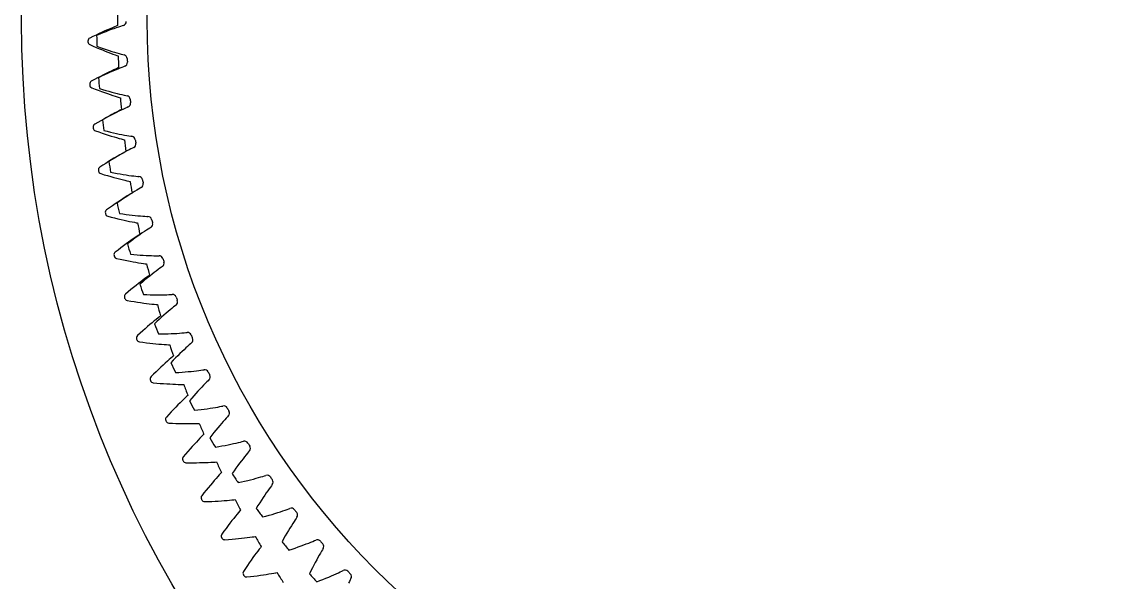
# Model space of a CAD drawing. Header units: millimetres. Extents: x -128 to 128, y -128 to 128.
# Drawn here: x -128.5 to -6.2, y -63.8 to -0.2 of the extents above; entities that cross this region are included whole.
import ezdxf

# ---------------------------------------------------------------- set-up
doc = ezdxf.new("R2010")
doc.units = ezdxf.units.MM

msp = doc.modelspace()

# ---------------------------------------------------------------- linework, layer by layer
at = {"layer": 'journal'}
msp.add_circle((-26.25, 0), 88, dxfattribs=at)
at = {"layer": 'outer'}
msp.add_circle((0, 0), 128.494929, dxfattribs=at)
at = {"layer": 'output_ring'}
for p, q in [((-118.751716, -1.139371), (-119.054548, -1.273236)), ((-118.466467, -1.015621), (-118.751716, -1.139371)), ((-118.201882, -0.902881), (-118.466467, -1.015621)), ((-117.962767, -0.8027), (-118.201882, -0.902881)), ((-117.758083, -0.718239), (-117.962767, -0.8027)), ((-117.61807, -0.661156), (-117.758083, -0.718239)), ((-120.405168, -1.901011), (-120.771645, -2.079351)), ((-120.04926, -1.730751), (-120.405168, -1.901011)), ((-119.704783, -1.569239), (-120.04926, -1.730751)), ((-119.372783, -1.41665), (-119.704783, -1.569239)), ((-119.054548, -1.273236), (-119.372783, -1.41665)), ((-120.756698, -2.816698), (-120.383295, -2.980039)), ((-120.383295, -2.980039), (-120.02078, -3.135736)), ((-120.02078, -3.135736), (-119.67004, -3.283155)), ((-119.67004, -3.283155), (-119.332129, -3.422165)), ((-119.332129, -3.422165), (-119.008343, -3.552564)), ((-119.008343, -3.552564), (-118.700335, -3.674047)), ((-118.700335, -3.674047), (-118.410305, -3.786135)), ((-118.410305, -3.786135), (-118.141369, -3.88806)), ((-118.141369, -3.88806), (-117.89839, -3.978469)), ((-117.89839, -3.978469), (-117.690452, -4.054565)), ((-117.690452, -4.054565), (-117.548241, -4.105927)), ((-118.905146, -6.096944), (-119.217308, -6.253137)), ((-118.607988, -5.950917), (-118.905146, -6.096944)), ((-118.327988, -5.815709), (-118.607988, -5.950917)), ((-118.068189, -5.692339), (-118.327988, -5.815709)), ((-117.833331, -5.58255), (-118.068189, -5.692339)), ((-117.632238, -5.489863), (-117.833331, -5.58255)), ((-117.494654, -5.427153), (-117.632238, -5.489863)), ((-120.229216, -6.778939), (-120.588164, -6.971983)), ((-119.8805, -6.594395), (-120.229216, -6.778939)), ((-119.542852, -6.419056), (-119.8805, -6.594395)), ((-119.217308, -6.253137), (-119.542852, -6.419056)), ((-120.543348, -7.70812), (-120.163632, -7.856194)), ((-120.163632, -7.856194), (-119.795105, -7.997072)), ((-119.795105, -7.997072), (-119.43868, -8.130156)), ((-119.43868, -8.130156), (-119.095413, -8.255357)), ((-119.095413, -8.255357), (-118.766608, -8.372528)), ((-118.766608, -8.372528), (-118.45393, -8.481428)), ((-118.45393, -8.481428), (-118.159596, -8.581671)), ((-118.159596, -8.581671), (-117.88675, -8.672613)), ((-117.88675, -8.672613), (-117.640307, -8.753101)), ((-117.640307, -8.753101), (-117.429456, -8.820708)), ((-117.429456, -8.820708), (-117.28528, -8.866265)), ((-118.560383, -10.910636), (-118.865959, -11.079351)), ((-118.269387, -10.752686), (-118.560383, -10.910636)), ((-117.995097, -10.606242), (-118.269387, -10.752686)), ((-117.740511, -10.472445), (-117.995097, -10.606242)), ((-117.510295, -10.353228), (-117.740511, -10.472445)), ((-117.313123, -10.252468), (-117.510295, -10.353228)), ((-117.178193, -10.184234), (-117.313123, -10.252468)), ((-119.855727, -11.645728), (-120.206558, -11.853161)), ((-119.514777, -11.447204), (-119.855727, -11.645728)), ((-119.184512, -11.258326), (-119.514777, -11.447204)), ((-118.865959, -11.079351), (-119.184512, -11.258326)), ((-120.131946, -12.586876), (-119.746541, -12.719441)), ((-119.746541, -12.719441), (-119.372608, -12.845268)), ((-119.372608, -12.845268), (-119.011082, -12.963799)), ((-119.011082, -12.963799), (-118.663023, -13.074986)), ((-118.663023, -13.074986), (-118.32974, -13.178735)), ((-118.32974, -13.178735), (-118.012906, -13.274875)), ((-118.012906, -13.274875), (-117.714751, -13.363107)), ((-117.714751, -13.363107), (-117.438443, -13.442917)), ((-117.438443, -13.442917), (-117.188942, -13.513352)), ((-117.188942, -13.513352), (-116.975523, -13.572359)), ((-116.975523, -13.572359), (-116.82962, -13.612035)), ((-118.319314, -15.887361), (-118.630351, -16.079098)), ((-118.020826, -15.706401), (-118.319314, -15.887361)), ((-117.73647, -15.536788), (-118.020826, -15.706401)), ((-117.46834, -15.379348), (-117.73647, -15.536788)), ((-117.219385, -15.235344), (-117.46834, -15.379348)), ((-116.99419, -15.106895), (-117.219385, -15.235344)), ((-116.801263, -14.998228), (-116.99419, -15.106895)), ((-116.66921, -14.924581), (-116.801263, -14.998228)), ((-119.285316, -16.493384), (-119.627452, -16.714864)), ((-118.952691, -16.281206), (-119.285316, -16.493384)), ((-118.630351, -16.079098), (-118.952691, -16.281206)), ((-119.523168, -17.444953), (-119.132707, -17.56179)), ((-119.132707, -17.56179), (-118.753981, -17.67236)), ((-118.753981, -17.67236), (-118.387949, -17.776142)), ((-118.387949, -17.776142), (-118.03567, -17.873133)), ((-118.03567, -17.873133), (-117.698456, -17.96329)), ((-117.698456, -17.96329), (-117.377986, -18.046511)), ((-117.377986, -18.046511), (-117.076501, -18.122588)), ((-117.076501, -18.122588), (-116.797186, -18.191135)), ((-116.797186, -18.191135), (-116.545035, -18.2514)), ((-116.545035, -18.2514), (-116.3294, -18.30171)), ((-116.3294, -18.30171), (-116.182009, -18.335441)), ((-117.57827, -20.669268), (-117.881282, -20.873453)), ((-117.287361, -20.47636), (-117.57827, -20.669268)), ((-117.010112, -20.295363), (-117.287361, -20.47636)), ((-116.748583, -20.127186), (-117.010112, -20.295363)), ((-116.505669, -19.973212), (-116.748583, -20.127186)), ((-116.285863, -19.835742), (-116.505669, -19.973212)), ((-116.097499, -19.719346), (-116.285863, -19.835742)), ((-115.968539, -19.640408), (-116.097499, -19.719346)), ((-118.518919, -21.313941), (-118.851799, -21.549104)), ((-118.195166, -21.088458), (-118.518919, -21.313941)), ((-117.881282, -20.873453), (-118.195166, -21.088458)), ((-118.718013, -22.274367), (-118.323138, -22.375285)), ((-118.323138, -22.375285), (-117.940242, -22.470416)), ((-117.940242, -22.470416), (-117.570305, -22.559279)), ((-117.570305, -22.559279), (-117.214385, -22.641914)), ((-117.214385, -22.641914), (-116.873795, -22.718331)), ((-116.873795, -22.718331), (-116.550215, -22.788496)), ((-116.550215, -22.788496), (-116.245894, -22.852293)), ((-116.245894, -22.852293), (-115.964031, -22.909464)), ((-115.964031, -22.909464), (-115.709644, -22.959462)), ((-115.709644, -22.959462), (-115.492149, -23.000991)), ((-115.492149, -23.000991), (-115.343511, -23.028721)), ((-115.202988, -24.408065), (-115.38648, -24.531999)), ((-115.077332, -24.323966), (-115.202988, -24.408065)), ((-116.938534, -25.633513), (-117.243447, -25.861061)), ((-116.644046, -25.417215), (-116.938534, -25.633513)), ((-116.361194, -25.212677), (-116.644046, -25.417215)), ((-116.091507, -25.020593), (-116.361194, -25.212677)), ((-115.837008, -24.841956), (-116.091507, -25.020593)), ((-115.600534, -24.678263), (-115.837008, -24.841956)), ((-115.38648, -24.531999), (-115.600534, -24.678263)), ((-117.557796, -26.09948), (-117.880872, -26.34794)), ((-117.243447, -25.861061), (-117.557796, -26.09948)), ((-117.717804, -27.067185), (-117.319164, -27.152017)), ((-117.319164, -27.152017), (-116.932728, -27.231553)), ((-116.932728, -27.231553), (-116.559493, -27.305351)), ((-116.559493, -27.305351), (-116.200517, -27.373494)), ((-116.200517, -27.373494), (-115.857109, -27.436047)), ((-115.857109, -27.436047), (-115.530952, -27.49304)), ((-115.530952, -27.49304), (-115.224296, -27.544452)), ((-115.224296, -27.544452), (-114.940347, -27.590154)), ((-114.940347, -27.590154), (-114.684144, -27.629801)), ((-114.684144, -27.629801), (-114.465143, -27.662482)), ((-114.465143, -27.662482), (-114.315505, -27.684166)), ((-114.505467, -29.342769), (-114.735113, -29.51591)), ((-114.297516, -29.18795), (-114.505467, -29.342769)), ((-114.119198, -29.056681), (-114.297516, -29.18795)), ((-113.997053, -28.967559), (-114.119198, -29.056681)), ((-115.803656, -30.351457), (-116.099097, -30.591175)), ((-115.518176, -30.123403), (-115.803656, -30.351457)), ((-115.243845, -29.90757), (-115.518176, -30.123403)), ((-114.982164, -29.704714), (-115.243845, -29.90757)), ((-114.735113, -29.51591), (-114.982164, -29.704714)), ((-116.403526, -30.842137), (-116.716268, -31.103485)), ((-116.099097, -30.591175), (-116.403526, -30.842137)), ((-116.524186, -31.815532), (-116.122435, -31.884139)), ((-116.122435, -31.884139), (-115.733094, -31.947949)), ((-115.733094, -31.947949), (-115.357175, -32.006561)), ((-115.357175, -32.006561), (-114.995731, -32.0601)), ((-114.995731, -32.0601), (-114.650071, -32.108684)), ((-114.650071, -32.108684), (-114.321872, -32.152414)), ((-114.321872, -32.152414), (-114.013384, -32.191356)), ((-114.013384, -32.191356), (-113.727817, -32.225513)), ((-113.727817, -32.225513), (-113.470217, -32.254744)), ((-113.470217, -32.254744), (-113.250072, -32.278523)), ((-113.250072, -32.278523), (-113.099678, -32.294125)), ((-113.444709, -34.141369), (-113.683906, -34.340031)), ((-113.222268, -33.959064), (-113.444709, -34.141369)), ((-113.020763, -33.795945), (-113.222268, -33.959064)), ((-112.84791, -33.657558), (-113.020763, -33.795945)), ((-112.729478, -33.563559), (-112.84791, -33.657558)), ((-114.763997, -35.271027), (-115.058005, -35.53412)), ((-114.478513, -35.019533), (-114.763997, -35.271027)), ((-114.202509, -34.780097), (-114.478513, -35.019533)), ((-113.93715, -34.553324), (-114.202509, -34.780097)), ((-113.683906, -34.340031), (-113.93715, -34.553324)), ((-115.058005, -35.53412), (-115.359899, -35.807928)), ((-115.139119, -36.511605), (-114.734918, -36.563875)), ((-114.734918, -36.563875), (-114.34331, -36.611854)), ((-114.34331, -36.611854), (-113.965325, -36.655184)), ((-113.965325, -36.655184), (-113.602009, -36.694031)), ((-113.602009, -36.694031), (-113.254663, -36.728567)), ((-113.254663, -36.728567), (-112.924962, -36.75896)), ((-112.924962, -36.75896), (-112.615149, -36.785369)), ((-112.615149, -36.785369), (-112.328432, -36.807925)), ((-112.328432, -36.807925), (-112.069859, -36.826693)), ((-112.069859, -36.826693), (-111.848932, -36.841531)), ((-111.848932, -36.841531), (-111.698028, -36.851025)), ((-112.443258, -39.142307), (-112.699208, -39.379648)), ((-112.198865, -38.918926), (-112.443258, -39.142307)), ((-111.967916, -38.710735), (-112.198865, -38.918926)), ((-111.753046, -38.519564), (-111.967916, -38.710735)), ((-111.558316, -38.348414), (-111.753046, -38.519564)), ((-111.391214, -38.203135), (-111.558316, -38.348414)), ((-111.276688, -38.104414), (-111.391214, -38.203135)), ((-113.523445, -40.167721), (-113.813994, -40.453539)), ((-113.24034, -39.892929), (-113.523445, -40.167721)), ((-112.965282, -39.630072), (-113.24034, -39.892929)), ((-112.699208, -39.379648), (-112.965282, -39.630072)), ((-113.564878, -41.14769), (-113.158891, -41.183536)), ((-113.158891, -41.183536), (-112.76566, -41.215606)), ((-112.76566, -41.215606), (-112.38623, -41.243582)), ((-112.38623, -41.243582), (-112.021638, -41.267674)), ((-112.021638, -41.267674), (-111.673178, -41.288106)), ((-111.673178, -41.288106), (-111.342516, -41.305112)), ((-111.342516, -41.305112), (-111.031888, -41.318944)), ((-111.031888, -41.318944), (-110.744492, -41.329862)), ((-110.744492, -41.329862), (-110.485371, -41.338136)), ((-110.485371, -41.338136), (-110.264024, -41.344009)), ((-110.264024, -41.344009), (-110.112859, -41.34738)), ((-109.751502, -42.685944), (-109.912579, -42.837876)), ((-109.641071, -42.582663), (-109.751502, -42.685944)), ((-111.010743, -43.914499), (-111.26645, -44.1755)), ((-110.764621, -43.66698), (-111.010743, -43.914499)), ((-110.529482, -43.433878), (-110.764621, -43.66698)), ((-110.307159, -43.216499), (-110.529482, -43.433878)), ((-110.100213, -43.016778), (-110.307159, -43.216499)), ((-109.912579, -42.837876), (-110.100213, -43.016778)), ((-111.802365, -44.735327), (-112.081093, -45.032684)), ((-111.530629, -44.449288), (-111.802365, -44.735327)), ((-111.26645, -44.1755), (-111.530629, -44.449288)), ((-111.804051, -45.71617), (-111.396945, -45.735534)), ((-111.396945, -45.735534), (-111.002737, -45.751641)), ((-111.002737, -45.751641), (-110.622485, -45.764217)), ((-110.622485, -45.764217), (-110.257216, -45.773515)), ((-110.257216, -45.773515), (-109.908215, -45.779808)), ((-109.908215, -45.779808), (-109.577135, -45.7834)), ((-109.577135, -45.7834), (-109.266201, -45.784632)), ((-109.266201, -45.784632), (-108.978599, -45.783894)), ((-108.978599, -45.783894), (-108.719356, -45.78166)), ((-108.719356, -45.78166), (-108.497952, -45.778558)), ((-108.497952, -45.778558), (-108.346775, -45.7758)), ((-108.465169, -47.651258), (-108.678499, -47.877469)), ((-108.266486, -47.443314), (-108.465169, -47.651258)), ((-108.086257, -47.256955), (-108.266486, -47.443314)), ((-107.931468, -47.098621), (-108.086257, -47.256955)), ((-107.825314, -46.990949), (-107.931468, -47.098621)), ((-109.384807, -48.648347), (-109.637674, -48.932616)), ((-109.139887, -48.377197), (-109.384807, -48.648347)), ((-108.903999, -48.119908), (-109.139887, -48.377197)), ((-108.678499, -47.877469), (-108.903999, -48.119908)), ((-109.897595, -49.229432), (-110.164043, -49.537841)), ((-109.637674, -48.932616), (-109.897595, -49.229432)), ((-107.033655, -50.162704), (-106.774714, -50.149966)), ((-106.774714, -50.149966), (-106.553619, -50.137893)), ((-106.553619, -50.137893), (-106.402678, -50.129011)), ((-109.85953, -50.209538), (-109.451973, -50.212388)), ((-109.451973, -50.212388), (-109.057437, -50.212507)), ((-109.057437, -50.212507), (-108.676987, -50.209662)), ((-108.676987, -50.209662), (-108.311641, -50.204149)), ((-108.311641, -50.204149), (-107.962672, -50.196294)), ((-107.962672, -50.196294), (-107.631719, -50.186466)), ((-107.631719, -50.186466), (-107.32099, -50.175096)), ((-107.32099, -50.175096), (-107.033655, -50.162704)), ((-105.8324, -51.32203), (-105.934104, -51.433915)), ((-106.864447, -52.493775), (-107.089715, -52.760413)), ((-106.648958, -52.242397), (-106.864447, -52.493775)), ((-106.44497, -52.007726), (-106.648958, -52.242397)), ((-106.254877, -51.791901), (-106.44497, -52.007726)), ((-106.082348, -51.598392), (-106.254877, -51.791901)), ((-105.934104, -51.433915), (-106.082348, -51.598392)), ((-107.812263, -53.642654), (-108.065993, -53.961607)), ((-107.564584, -53.335548), (-107.812263, -53.642654)), ((-107.323445, -53.041265), (-107.564584, -53.335548)), ((-107.089715, -52.760413), (-107.323445, -53.041265)), ((-107.73451, -54.620412), (-107.327172, -54.606743)), ((-107.327172, -54.606743), (-106.932956, -54.590873)), ((-106.932956, -54.590873), (-106.552933, -54.572613)), ((-106.552933, -54.572613), (-106.188111, -54.552298)), ((-106.188111, -54.552298), (-105.839747, -54.530307)), ((-105.839747, -54.530307), (-105.509464, -54.507075)), ((-105.509464, -54.507075), (-105.199451, -54.483122)), ((-105.199451, -54.483122), (-104.912854, -54.459096)), ((-104.912854, -54.459096), (-104.654643, -54.435874)), ((-104.654643, -54.435874), (-104.434218, -54.414852)), ((-104.434218, -54.414852), (-104.283761, -54.39986)), ((-104.068692, -56.055395), (-104.249882, -56.278746)), ((-103.904147, -55.855052), (-104.068692, -56.055395)), ((-103.76269, -55.684703), (-103.904147, -55.855052)), ((-103.665604, -55.568788), (-103.76269, -55.684703)), ((-105.085751, -57.347036), (-105.314766, -57.65085)), ((-104.863595, -57.056943), (-105.085751, -57.347036)), ((-104.649317, -56.781395), (-104.863595, -57.056943)), ((-104.444192, -56.52149), (-104.649317, -56.781395)), ((-104.249882, -56.278746), (-104.444192, -56.52149)), ((-105.549795, -57.967741), (-105.790392, -58.296715)), ((-105.314766, -57.65085), (-105.549795, -57.967741)), ((-103.213857, -58.73813), (-102.90507, -58.701633)), ((-102.90507, -58.701633), (-102.619682, -58.666012)), ((-102.619682, -58.666012), (-102.362624, -58.632345)), ((-102.362624, -58.632345), (-102.143232, -58.602408)), ((-102.143232, -58.602408), (-101.993506, -58.581331)), ((-105.432482, -58.941545), (-105.026034, -58.911379)), ((-105.026034, -58.911379), (-104.632784, -58.879546)), ((-104.632784, -58.879546), (-104.253813, -58.845901)), ((-104.253813, -58.845901), (-103.890115, -58.810818)), ((-103.890115, -58.810818), (-103.542928, -58.774728)), ((-103.542928, -58.774728), (-103.213857, -58.73813)), ((-101.420794, -59.844001), (-101.555232, -60.019943)), ((-101.328485, -59.724247), (-101.420794, -59.844001)), ((-102.262249, -60.975723), (-102.465184, -61.259728)), ((-102.067826, -60.707719), (-102.262249, -60.975723)), ((-101.883512, -60.4573), (-102.067826, -60.707719)), ((-101.711523, -60.226789), (-101.883512, -60.4573)), ((-101.555232, -60.019943), (-101.711523, -60.226789)), ((-103.11391, -62.197587), (-103.340977, -62.536041)), ((-102.891916, -61.871432), (-103.11391, -62.197587)), ((-102.675402, -61.558587), (-102.891916, -61.871432)), ((-102.465184, -61.259728), (-102.675402, -61.558587)), ((-102.957229, -63.165837), (-102.552337, -63.119224)), ((-102.552337, -63.119224), (-102.1607, -63.071481)), ((-102.1607, -63.071481), (-101.783405, -63.022505)), ((-101.783405, -63.022505), (-101.421426, -62.972712)), ((-101.421426, -62.972712), (-101.075987, -62.922581)), ((-101.075987, -62.922581), (-100.74867, -62.872678)), ((-100.74867, -62.872678), (-100.441616, -62.823697)), ((-100.441616, -62.823697), (-100.157906, -62.77654)), ((-100.157906, -62.77654), (-99.902423, -62.732484)), ((-99.902423, -62.732484), (-99.684425, -62.693679)), ((-99.684425, -62.693679), (-99.535676, -62.666552))]:
    msp.add_line(p, q, dxfattribs=at)
for centre, radius, start, end in [((0, 0), 117.619929, 179.677932, 180.322068), ((-120.611022, -2.401531), 0.36, 116.498543, 181.140687), ((0, 0), 120.994929, 181.140687, 181.181894), ((-120.609264, -2.488273), 0.36, 181.181894, 245.824038), ((0, 0), 117.619929, 182.000512, 182.644649), ((-120.414617, -7.28739), 0.36, 118.821124, 183.463268), ((0, 0), 120.994929, 183.463268, 183.504474), ((-120.409345, -7.373989), 0.36, 183.504474, 248.146618), ((0, 0), 117.619929, 184.323093, 184.96723), ((-120.020371, -12.161275), 0.36, 121.143704, 185.785848), ((0, 0), 120.994929, 185.785848, 185.827055), ((-120.011593, -12.24759), 0.36, 185.827055, 250.469199), ((0, 0), 117.619929, 186.645674, 187.28981), ((-119.428931, -17.015179), 0.36, 123.466285, 188.108429), ((0, 0), 120.994929, 188.108429, 188.149636), ((-119.416663, -17.101068), 0.36, 188.149636, 252.79178), ((0, 0), 117.619929, 188.968254, 189.612391), ((-118.641271, -21.841128), 0.36, 125.788866, 190.431009), ((0, 0), 120.994929, 190.431009, 190.472216), ((-118.625532, -21.926449), 0.36, 190.472216, 255.11436), ((0, 0), 117.619929, 191.290835, 191.934972), ((-117.658683, -26.631192), 0.36, 128.111446, 192.75359), ((0, 0), 120.994929, 192.75359, 192.794797), ((-117.639499, -26.715805), 0.36, 192.794797, 257.436941), ((0, 0), 117.619929, 193.613416, 194.257552), ((-116.482782, -31.3775), 0.36, 130.434027, 195.076171), ((0, 0), 120.994929, 195.076171, 195.117378), ((-116.460185, -31.461266), 0.36, 195.117378, 259.759522), ((0, 0), 117.619929, 195.935996, 196.580133), ((-115.1155, -36.072256), 0.36, 132.756608, 197.398751), ((0, 0), 120.994929, 197.398751, 197.439958), ((-115.089527, -36.155037), 0.36, 197.439958, 262.082102), ((0, 0), 117.619929, 198.258577, 198.902714), ((-113.559084, -40.707745), 0.36, 135.079188, 199.721332), ((0, 0), 120.994929, 199.721332, 199.762539), ((-113.529778, -40.789406), 0.36, 199.762539, 264.404683), ((0, 0), 117.619929, 200.581157, 201.225294), ((-111.81609, -45.276351), 0.36, 137.401769, 202.043913), ((0, 0), 120.994929, 202.043913, 202.08512), ((-111.783499, -45.356757), 0.36, 202.08512, 266.727263), ((0, 0), 117.619929, 202.903738, 203.547875), ((-109.889383, -49.770568), 0.36, 139.724349, 204.366493), ((0, 0), 120.994929, 204.366493, 204.4077), ((-109.85356, -49.849588), 0.36, 204.4077, 269.049844), ((0, 0), 117.619929, 205.226319, 205.870455), ((-107.782128, -54.183013), 0.36, 142.04693, 206.689074), ((0, 0), 120.994929, 206.689074, 206.730281), ((-107.743132, -54.260515), 0.36, 206.730281, 271.372425), ((0, 0), 117.619929, 207.548899, 208.193036), ((-105.497787, -58.506435), 0.36, 144.369511, 209.011655), ((0, 0), 120.994929, 209.011655, 209.052862), ((0, 0), 117.619929, 209.87148, 210.515617), ((-105.455682, -58.582293), 0.36, 209.052862, 273.695005), ((-103.040114, -62.73373), 0.36, 146.692091, 211.334235), ((0, 0), 120.994929, 211.334235, 211.375442), ((-102.994969, -62.80782), 0.36, 211.375442, 276.017586), ((0, 0), 117.619929, 212.194061, 212.838197)]:
    msp.add_arc(centre, radius, start, end, dxfattribs=at)
at = {"layer": 'thin_ring_external'}
for p, q in [((-118.328722, -1.116605), (-118.635319, -1.232525)), ((-118.036973, -1.00971), (-118.328722, -1.116605)), ((-117.762171, -0.912122), (-118.036973, -1.00971)), ((-117.507286, -0.824342), (-117.762171, -0.912122)), ((-117.276947, -0.74732), (-117.507286, -0.824342)), ((-117.079783, -0.683161), (-117.276947, -0.74732)), ((-116.944935, -0.637955), (-117.079783, -0.683161)), ((-119.629959, -1.633198), (-119.98302, -1.784249)), ((-119.287065, -1.490883), (-119.629959, -1.633198)), ((-118.955181, -1.357313), (-119.287065, -1.490883)), ((-118.635319, -1.232525), (-118.955181, -1.357313)), ((-119.951855, -3.004142), (-119.591543, -3.136969)), ((-119.591543, -3.136969), (-119.241829, -3.261589)), ((-119.241829, -3.261589), (-118.903558, -3.378039)), ((-118.903558, -3.378039), (-118.577741, -3.486332)), ((-118.577741, -3.486332), (-118.265625, -3.586446)), ((-118.265625, -3.586446), (-117.968798, -3.678304)), ((-117.968798, -3.678304), (-117.689372, -3.761733)), ((-117.689372, -3.761733), (-117.430338, -3.836384)), ((-117.430338, -3.836384), (-117.196366, -3.901544)), ((-117.196366, -3.901544), (-116.996183, -3.955553)), ((-116.996183, -3.955553), (-116.859203, -3.993814)), ((-118.764947, -6.089124), (-119.089578, -6.239466)), ((-118.451874, -5.948166), (-118.764947, -6.089124)), ((-118.151596, -5.816742), (-118.451874, -5.948166)), ((-117.865685, -5.695091), (-118.151596, -5.816742)), ((-117.596225, -5.583598), (-117.865685, -5.695091)), ((-117.346155, -5.482918), (-117.596225, -5.583598)), ((-117.120049, -5.394235), (-117.346155, -5.482918)), ((-116.926418, -5.320093), (-117.120049, -5.394235)), ((-116.794054, -5.26806), (-116.926418, -5.320093)), ((-119.424759, -6.399104), (-119.769645, -6.567985)), ((-119.089578, -6.239466), (-119.424759, -6.399104)), ((-119.676233, -7.784696), (-119.309608, -7.898951)), ((-119.309608, -7.898951), (-118.953988, -8.005553)), ((-118.953988, -8.005553), (-118.610212, -8.104578)), ((-118.610212, -8.104578), (-118.27929, -8.196094)), ((-118.27929, -8.196094), (-117.96247, -8.28014)), ((-117.96247, -8.28014), (-117.66134, -8.356722)), ((-117.66134, -8.356722), (-117.378018, -8.425775)), ((-117.378018, -8.425775), (-117.11551, -8.487102)), ((-117.11551, -8.487102), (-116.878516, -8.540231)), ((-116.878516, -8.540231), (-116.675837, -8.583947)), ((-116.675837, -8.583947), (-116.537082, -8.615164)), ((-118.649884, -10.971771), (-118.976475, -11.148315)), ((-118.333353, -10.805049), (-118.649884, -10.971771)), ((-118.027885, -10.64829), (-118.333353, -10.805049)), ((-117.734709, -10.501705), (-118.027885, -10.64829)), ((-117.455383, -10.365613), (-117.734709, -10.501705)), ((-117.191967, -10.240507), (-117.455383, -10.365613)), ((-116.947364, -10.12719), (-117.191967, -10.240507)), ((-116.726081, -10.027078), (-116.947364, -10.12719)), ((-116.536489, -9.943145), (-116.726081, -10.027078)), ((-116.406955, -9.884422), (-116.536489, -9.943145)), ((-118.976475, -11.148315), (-119.312289, -11.334586)), ((-119.156873, -12.54494), (-118.784892, -12.640326)), ((-118.784892, -12.640326), (-118.424293, -12.728631)), ((-118.424293, -12.728631), (-118.075909, -12.809974)), ((-118.075909, -12.809974), (-117.740746, -12.884472)), ((-117.740746, -12.884472), (-117.420047, -12.952232)), ((-117.420047, -12.952232), (-117.1154, -13.013339)), ((-117.1154, -13.013339), (-116.828922, -13.067835)), ((-116.828922, -13.067835), (-116.563625, -13.115678)), ((-116.563625, -13.115678), (-116.324227, -13.156636)), ((-116.324227, -13.156636), (-116.11958, -13.189947)), ((-116.11958, -13.189947), (-115.979412, -13.214038)), ((-116.096072, -14.63376), (-116.311954, -14.745041)), ((-115.911012, -14.540256), (-116.096072, -14.63376)), ((-115.784645, -14.474996), (-115.911012, -14.540256)), ((-118.286279, -15.868441), (-118.612144, -16.071616)), ((-117.969128, -15.675452), (-118.286279, -15.868441)), ((-117.661523, -15.492785), (-117.969128, -15.675452)), ((-117.364458, -15.320633), (-117.661523, -15.492785)), ((-117.07915, -15.15927), (-117.364458, -15.320633)), ((-116.807137, -15.009093), (-117.07915, -15.15927)), ((-116.550452, -14.8707), (-116.807137, -15.009093)), ((-116.311954, -14.745041), (-116.550452, -14.8707)), ((-118.395129, -17.272456), (-118.018763, -17.348724)), ((-118.018763, -17.348724), (-117.654125, -17.418501)), ((-117.654125, -17.418501), (-117.302042, -17.481949)), ((-117.302042, -17.481949), (-116.963513, -17.539237)), ((-116.963513, -17.539237), (-116.639773, -17.590534)), ((-116.639773, -17.590534), (-116.332402, -17.636005)), ((-116.332402, -17.636005), (-116.043515, -17.675802)), ((-116.043515, -17.675802), (-115.776121, -17.710037)), ((-115.776121, -17.710037), (-115.534945, -17.738718)), ((-115.534945, -17.738718), (-115.328864, -17.761535)), ((-115.328864, -17.761535), (-115.187649, -17.778438)), ((-115.673354, -19.462097), (-115.922637, -19.613415)), ((-115.441583, -19.324423), (-115.673354, -19.462097)), ((-115.231664, -19.202265), (-115.441583, -19.324423)), ((-115.051621, -19.099434), (-115.231664, -19.202265)), ((-114.928751, -19.027806), (-115.051621, -19.099434)), ((-117.355971, -20.547169), (-117.671037, -20.766718)), ((-117.049088, -20.338238), (-117.355971, -20.547169)), ((-116.751211, -20.140103), (-117.049088, -20.338238)), ((-116.463324, -19.953007), (-116.751211, -20.140103)), ((-116.186627, -19.777285), (-116.463324, -19.953007)), ((-115.922637, -19.613415), (-116.186627, -19.777285)), ((-117.392989, -21.95491), (-117.01322, -22.011862)), ((-117.01322, -22.011862), (-116.645495, -22.062928)), ((-116.645495, -22.062928), (-116.290631, -22.108316)), ((-116.290631, -22.108316), (-115.949618, -22.148244)), ((-115.949618, -22.148244), (-115.623681, -22.182943)), ((-115.623681, -22.182943), (-115.31439, -22.212661)), ((-115.31439, -22.212661), (-115.023848, -22.237655)), ((-115.023848, -22.237655), (-114.755055, -22.258192)), ((-114.755055, -22.258192), (-114.512729, -22.274521)), ((-114.512729, -22.274521), (-114.305751, -22.286786)), ((-114.305751, -22.286786), (-114.163857, -22.296457)), ((-115.05947, -24.343705), (-115.326833, -24.533325)), ((-114.804191, -24.166569), (-115.05947, -24.343705)), ((-114.56296, -24.002719), (-114.804191, -24.166569)), ((-114.338521, -23.853391), (-114.56296, -24.002719)), ((-114.135114, -23.720674), (-114.338521, -23.853391)), ((-113.960556, -23.608783), (-114.135114, -23.720674)), ((-113.841503, -23.530975), (-113.960556, -23.608783)), ((-116.187978, -25.172291), (-116.491422, -25.407641)), ((-115.892163, -24.947963), (-116.187978, -25.172291)), ((-115.604792, -24.734877), (-115.892163, -24.947963)), ((-115.326833, -24.533325), (-115.604792, -24.734877)), ((-116.153067, -26.580086), (-115.770886, -26.617572)), ((-115.770886, -26.617572), (-115.401033, -26.649796)), ((-115.401033, -26.649796), (-115.044315, -26.677006)), ((-115.044315, -26.677006), (-114.701708, -26.699469)), ((-114.701708, -26.699469), (-114.374424, -26.71748)), ((-114.374424, -26.71748), (-114.064019, -26.731366)), ((-114.064019, -26.731366), (-113.77258, -26.741493)), ((-113.77258, -26.741493), (-113.503088, -26.748278)), ((-113.503088, -26.748278), (-113.260245, -26.752212)), ((-113.260245, -26.752212), (-113.052911, -26.753893)), ((-113.052911, -26.753893), (-112.910708, -26.756306)), ((-112.640664, -28.05654), (-112.809281, -28.177197)), ((-112.52574, -27.972754), (-112.640664, -28.05654)), ((-114.225256, -29.26512), (-114.501372, -29.492602)), ((-113.957951, -29.049639), (-114.225256, -29.26512)), ((-113.700619, -28.846614), (-113.957951, -29.049639)), ((-113.454718, -28.656674), (-113.700619, -28.846614)), ((-113.222167, -28.480721), (-113.454718, -28.656674)), ((-113.005646, -28.320128), (-113.222167, -28.480721)), ((-112.809281, -28.177197), (-113.005646, -28.320128)), ((-114.785347, -29.731742), (-115.076378, -29.982279)), ((-114.501372, -29.492602), (-114.785347, -29.731742)), ((-114.678599, -31.135918), (-114.295002, -31.153841)), ((-114.295002, -31.153841), (-113.923986, -31.167138)), ((-113.923986, -31.167138), (-113.566344, -31.176097)), ((-113.566344, -31.176097), (-113.223037, -31.181038)), ((-113.223037, -31.181038), (-112.89526, -31.182314)), ((-112.89526, -31.182314), (-112.584551, -31.180333)), ((-112.584551, -31.180333), (-112.292975, -31.175565)), ((-112.292975, -31.175565), (-112.023489, -31.168581)), ((-112.023489, -31.168581), (-111.780761, -31.16011)), ((-111.780761, -31.16011), (-111.573612, -31.151202)), ((-111.573612, -31.151202), (-111.431471, -31.146351)), ((-111.654475, -32.88442), (-111.877738, -33.072018)), ((-111.446436, -32.712981), (-111.654475, -32.88442)), ((-111.257625, -32.56021), (-111.446436, -32.712981)), ((-111.095388, -32.4311), (-111.257625, -32.56021)), ((-110.984892, -32.341556), (-111.095388, -32.4311)), ((-113.151737, -34.213626), (-113.429596, -34.478697)), ((-112.880344, -33.960298), (-113.151737, -34.213626)), ((-112.616203, -33.719014), (-112.880344, -33.960298)), ((-112.36025, -33.490165), (-112.616203, -33.719014)), ((-112.113619, -33.274266), (-112.36025, -33.490165)), ((-111.877738, -33.072018), (-112.113619, -33.274266)), ((-110.078137, -35.486715), (-109.871713, -35.467242)), ((-109.871713, -35.467242), (-109.730006, -35.455139)), ((-112.97343, -35.61052), (-112.589419, -35.608832)), ((-112.589419, -35.608832), (-112.218207, -35.603168)), ((-112.218207, -35.603168), (-111.860574, -35.593854)), ((-111.860574, -35.593854), (-111.517463, -35.581259)), ((-111.517463, -35.581259), (-111.190049, -35.565797)), ((-111.190049, -35.565797), (-110.879846, -35.547953)), ((-110.879846, -35.547953), (-110.588894, -35.528303)), ((-110.588894, -35.528303), (-110.320116, -35.507569)), ((-110.320116, -35.507569), (-110.078137, -35.486715)), ((-109.222982, -36.625982), (-109.328761, -36.721052)), ((-110.537896, -37.84332), (-110.78183, -38.084939)), ((-110.302611, -37.615109), (-110.537896, -37.84332)), ((-110.077364, -37.401081), (-110.302611, -37.615109)), ((-109.863971, -37.202328), (-110.077364, -37.401081)), ((-109.664958, -37.020489), (-109.863971, -37.202328)), ((-109.484193, -36.858277), (-109.664958, -37.020489)), ((-109.328761, -36.721052), (-109.484193, -36.858277)), ((-111.291411, -38.606251), (-111.555373, -38.885163)), ((-111.033306, -38.339395), (-111.291411, -38.606251)), ((-110.78183, -38.084939), (-111.033306, -38.339395)), ((-111.04201, -39.992218), (-110.658586, -39.970925)), ((-110.658586, -39.970925), (-110.288148, -39.946313)), ((-110.288148, -39.946313), (-109.931457, -39.918751)), ((-109.931457, -39.918751), (-109.589436, -39.888652)), ((-109.589436, -39.888652), (-109.263239, -39.856493)), ((-109.263239, -39.856493), (-108.954352, -39.822833)), ((-108.954352, -39.822833), (-108.664782, -39.788353)), ((-108.664782, -39.788353), (-108.397414, -39.753921)), ((-108.397414, -39.753921), (-108.156815, -39.720739)), ((-108.156815, -39.720739), (-107.951655, -39.690751)), ((-107.951655, -39.690751), (-107.81075, -39.671428)), ((-107.855329, -41.423178), (-108.058295, -41.632568)), ((-107.66586, -41.231415), (-107.855329, -41.423178)), ((-107.493614, -41.060185), (-107.66586, -41.231415)), ((-107.345391, -40.915202), (-107.493614, -41.060185)), ((-107.244604, -40.814855), (-107.345391, -40.915202)), ((-108.965079, -42.61847), (-109.209221, -42.898156)), ((-108.726924, -42.351505), (-108.965079, -42.61847)), ((-108.495645, -42.097745), (-108.726924, -42.351505)), ((-108.27232, -41.857818), (-108.495645, -42.097745)), ((-108.058295, -41.632568), (-108.27232, -41.857818)), ((-109.209221, -42.898156), (-109.458597, -43.190183)), ((-107.119857, -44.043208), (-106.813091, -43.99382)), ((-106.813091, -43.99382), (-106.52566, -43.944599)), ((-106.52566, -43.944599), (-106.260398, -43.89656)), ((-106.260398, -43.89656), (-106.021808, -43.851137)), ((-106.021808, -43.851137), (-105.818447, -43.810712)), ((-105.818447, -43.810712), (-105.678712, -43.78422)), ((-108.889378, -44.269581), (-108.50754, -44.228737)), ((-108.50754, -44.228737), (-108.138843, -44.185243)), ((-108.138843, -44.185243), (-107.784024, -44.139504)), ((-107.784024, -44.139504), (-107.443987, -44.091981)), ((-107.443987, -44.091981), (-107.119857, -44.043208)), ((-105.291079, -45.154971), (-105.454357, -45.334773)), ((-105.150452, -45.002609), (-105.291079, -45.154971)), ((-105.05492, -44.897247), (-105.150452, -45.002609)), ((-106.238824, -46.242342), (-106.456844, -46.507581)), ((-106.028041, -45.991325), (-106.238824, -46.242342)), ((-105.825797, -45.755441), (-106.028041, -45.991325)), ((-105.633787, -45.535961), (-105.825797, -45.755441)), ((-105.454357, -45.334773), (-105.633787, -45.535961)), ((-106.9106, -47.078145), (-107.14474, -47.382524)), ((-106.681057, -46.786358), (-106.9106, -47.078145)), ((-106.456844, -46.507581), (-106.681057, -46.786358)), ((-106.521148, -48.431449), (-106.141894, -48.371162)), ((-106.141894, -48.371162), (-105.775898, -48.308899)), ((-105.775898, -48.308899), (-105.423878, -48.245102)), ((-105.423878, -48.245102), (-105.086711, -48.180279)), ((-105.086711, -48.180279), (-104.765494, -48.115019)), ((-104.765494, -48.115019), (-104.461651, -48.050032)), ((-104.461651, -48.050032), (-104.177108, -47.986199)), ((-104.177108, -47.986199), (-103.914645, -47.924678)), ((-103.914645, -47.924678), (-103.678685, -47.867131)), ((-103.678685, -47.867131), (-103.477653, -47.816375)), ((-103.477653, -47.816375), (-103.339454, -47.782783)), ((-102.659643, -48.862507), (-102.749671, -48.97261)), ((-103.575631, -50.004847), (-103.773322, -50.266299)), ((-103.385695, -49.758943), (-103.575631, -50.004847)), ((-103.205142, -49.529945), (-103.385695, -49.758943)), ((-103.036219, -49.319858), (-103.205142, -49.529945)), ((-102.882334, -49.131954), (-103.036219, -49.319858)), ((-102.749671, -48.97261), (-102.882334, -49.131954)), ((-104.401545, -51.135312), (-104.619837, -51.451249)), ((-104.1872, -50.832185), (-104.401545, -51.135312)), ((-103.977514, -50.542323), (-104.1872, -50.832185)), ((-103.773322, -50.266299), (-103.977514, -50.542323)), ((-103.9435, -52.466966), (-103.56782, -52.387393)), ((-103.56782, -52.387393), (-103.20548, -52.306522)), ((-103.20548, -52.306522), (-102.857177, -52.224835)), ((-102.857177, -52.224835), (-102.523759, -52.142879)), ((-102.523759, -52.142879), (-102.206294, -52.061303)), ((-102.206294, -52.061303), (-101.906165, -51.980886)), ((-101.906165, -51.980886), (-101.625252, -51.902608)), ((-101.625252, -51.902608), (-101.366273, -51.827766)), ((-101.366273, -51.827766), (-101.13356, -51.758246)), ((-101.13356, -51.758246), (-100.935382, -51.697292)), ((-100.935382, -51.697292), (-100.799078, -51.656686)), ((-100.744355, -53.63263), (-100.921487, -53.887911)), ((-100.57573, -53.394711), (-100.744355, -53.63263)), ((-100.417754, -53.176273), (-100.57573, -53.394711)), ((-100.273665, -52.980756), (-100.417754, -53.176273)), ((-100.149311, -52.814847), (-100.273665, -52.980756)), ((-100.065023, -52.700291), (-100.149311, -52.814847)), ((-101.490014, -54.745397), (-101.688601, -55.059074)), ((-101.295402, -54.445207), (-101.490014, -54.745397)), ((-101.10557, -54.159116), (-101.295402, -54.445207)), ((-100.921487, -53.887911), (-101.10557, -54.159116)), ((-101.688601, -55.059074), (-101.890477, -55.385745)), ((-101.163159, -56.365602), (-100.792032, -56.26695)), ((-100.792032, -56.26695), (-100.434294, -56.167684)), ((-100.434294, -56.167684), (-100.090616, -56.068318)), ((-100.090616, -56.068318), (-99.761818, -55.969445)), ((-99.761818, -55.969445), (-99.448932, -55.871766)), ((-99.448932, -55.871766), (-99.153301, -55.776129)), ((-99.153301, -55.776129), (-98.876752, -55.683609)), ((-98.876752, -55.683609), (-98.621932, -55.595641)), ((-98.621932, -55.595641), (-98.393072, -55.514329)), ((-98.393072, -55.514329), (-98.198264, -55.443335)), ((-98.198264, -55.443335), (-98.064212, -55.395823)), ((-97.908667, -57.366395), (-98.072533, -57.630388)), ((-97.752411, -57.120177), (-97.908667, -57.366395)), ((-97.605795, -56.893957), (-97.752411, -57.120177)), ((-97.471877, -56.691338), (-97.605795, -56.893957)), ((-97.356156, -56.519295), (-97.471877, -56.691338)), ((-97.277827, -56.400585), (-97.356156, -56.519295)), ((-98.596536, -58.515785), (-98.778847, -58.839192)), ((-98.417505, -58.206049), (-98.596536, -58.515785)), ((-98.242529, -57.910639), (-98.417505, -58.206049)), ((-98.072533, -57.630388), (-98.242529, -57.910639)), ((-98.778847, -58.839192), (-98.963779, -59.175745)), ((-97.821772, -59.999713), (-97.46957, -59.882311)), ((-97.46957, -59.882311), (-97.131414, -59.765526)), ((-97.131414, -59.765526), (-96.808093, -59.649994)), ((-96.808093, -59.649994), (-96.500603, -59.536465)), ((-96.500603, -59.536465), (-96.21024, -59.425858)), ((-96.21024, -59.425858), (-95.938776, -59.319338)), ((-95.938776, -59.319338), (-95.68878, -59.218474)), ((-95.68878, -59.218474), (-95.464371, -59.125582)), ((-95.464371, -59.125582), (-95.273442, -59.044734)), ((-95.273442, -59.044734), (-95.141991, -58.990439)), ((-98.187378, -60.117187), (-97.821772, -59.999713)), ((-94.88603, -60.950498), (-95.036203, -61.222513)), ((-94.74255, -60.696622), (-94.88603, -60.950498)), ((-94.607676, -60.463212), (-94.74255, -60.696622)), ((-94.484278, -60.254019), (-94.607676, -60.463212)), ((-94.377493, -60.076292), (-94.484278, -60.254019)), ((-94.305328, -59.953737), (-94.377493, -60.076292)), ((-95.514313, -62.133511), (-95.679873, -62.465806)), ((-95.351331, -61.815038), (-95.514313, -62.133511)), ((-95.191667, -61.511079), (-95.351331, -61.815038)), ((-95.036203, -61.222513), (-95.191667, -61.511079)), ((-95.679873, -62.465806), (-95.84738, -62.811362)), ((-95.023921, -63.711932), (-94.66479, -63.575944)), ((-94.66479, -63.575944), (-94.319042, -63.440711)), ((-94.319042, -63.440711), (-93.98729, -63.306812)), ((-93.98729, -63.306812), (-93.67029, -63.174922)), ((-93.67029, -63.174922), (-93.368998, -63.045841)), ((-93.368998, -63.045841), (-93.084662, -62.920552)), ((-93.084662, -62.920552), (-92.818991, -62.800309)), ((-92.818991, -62.800309), (-92.574471, -62.686812)), ((-92.574471, -62.686812), (-92.355097, -62.582583)), ((-92.355097, -62.582583), (-92.168546, -62.492091)), ((-92.168546, -62.492091), (-92.040038, -62.431155)), ((-91.221094, -63.476556), (-91.318665, -63.659504)), ((-91.15528, -63.350476), (-91.221094, -63.476556)), ((-91.318665, -63.659504), (-91.43122, -63.874724))]:
    msp.add_line(p, q, dxfattribs=at)
for centre, radius, start, end in [((-117.074764, -0.20709), 0.45, 286.76868, 0.13064), ((-26.25, 0), 93.75, 181.090518, 181.836311), ((-116.966862, -4.430746), 0.45, 2.796189, 76.158149), ((-116.945714, -4.844387), 0.45, 289.69551, 3.05747), ((-26.25, 0), 90.375, 182.796189, 183.05747), ((-26.25, 0), 93.75, 184.017348, 184.76314), ((-116.622291, -9.057023), 0.45, 5.723018, 79.084978), ((-116.580049, -9.469044), 0.45, 292.622339, 5.984299), ((-26.25, 0), 90.375, 185.723018, 185.984299), ((-26.25, 0), 93.75, 186.944177, 187.689969), ((-116.041948, -13.659672), 0.45, 8.649847, 82.011807), ((-115.978724, -14.068999), 0.45, 295.549168, 8.911128), ((-26.25, 0), 90.375, 188.649847, 188.911128), ((-26.25, 0), 93.75, 189.871006, 190.616799), ((-115.227349, -18.226684), 0.45, 11.576677, 84.938637), ((-26.25, 0), 90.375, 191.576677, 191.837958), ((-115.143307, -18.632248), 0.45, 298.475997, 11.837958), ((-26.25, 0), 93.75, 192.797835, 193.543628), ((-114.180618, -22.746144), 0.45, 14.503506, 87.865466), ((-114.075977, -23.146889), 0.45, 301.402827, 14.764787), ((-26.25, 0), 90.375, 194.503506, 194.764787), ((-26.25, 0), 93.75, 195.724665, 196.470457), ((-112.904486, -27.206263), 0.45, 17.430335, 90.792295), ((-112.779519, -27.601141), 0.45, 304.329656, 17.691616), ((-26.25, 0), 90.375, 197.430335, 197.691616), ((-26.25, 0), 93.75, 198.651494, 199.397286), ((-111.402282, -31.595403), 0.45, 20.357164, 93.719125), ((-26.25, 0), 90.375, 200.357164, 200.618445), ((-111.257315, -31.983386), 0.45, 307.256485, 20.618445), ((-26.25, 0), 93.75, 201.578323, 202.324116), ((-109.677926, -35.902115), 0.45, 23.283994, 96.645954), ((-26.25, 0), 90.375, 203.283994, 203.545275), ((-109.513337, -36.282189), 0.45, 310.183314, 23.545275), ((-26.25, 0), 93.75, 204.505153, 205.250945), ((-107.735915, -40.115162), 0.45, 26.210823, 99.572783), ((-26.25, 0), 90.375, 206.210823, 206.472104), ((-107.552135, -40.486337), 0.45, 313.110144, 26.472104), ((-26.25, 0), 93.75, 207.431982, 208.177774), ((-105.581318, -44.223554), 0.45, 29.137652, 102.499612), ((-26.25, 0), 90.375, 209.137652, 209.398933), ((-105.378825, -44.58486), 0.45, 316.036973, 29.398933), ((-26.25, 0), 93.75, 210.358811, 211.104604), ((-103.219753, -48.216571), 0.45, 32.064482, 105.426442), ((-26.25, 0), 90.375, 212.064482, 212.325762), ((-102.999076, -48.567066), 0.45, 318.963802, 32.325762), ((-26.25, 0), 93.75, 213.28564, 214.031433), ((-100.657384, -52.083796), 0.45, 34.991311, 108.353271), ((-26.25, 0), 90.375, 214.991311, 215.252592), ((-100.419098, -52.422567), 0.45, 321.890632, 35.252592), ((-26.25, 0), 93.75, 216.21247, 216.958262), ((-97.900894, -55.815141), 0.45, 37.91814, 111.2801), ((-26.25, 0), 90.375, 217.91814, 218.179421), ((-97.645621, -56.141303), 0.45, 324.817461, 38.179421), ((-26.25, 0), 93.75, 219.139299, 219.885091), ((-94.957476, -59.400871), 0.45, 40.844969, 114.206929), ((-26.25, 0), 90.375, 220.844969, 221.10625), ((-94.685882, -59.713572), 0.45, 327.74429, 41.10625), ((-91.834807, -62.83163), 0.45, 43.771799, 117.133759), ((-26.25, 0), 93.75, 222.066128, 222.811921), ((-26.25, 0), 90.375, 223.771799, 224.033079), ((-91.5476, -63.130056), 0.45, 330.671119, 44.033079)]:
    msp.add_arc(centre, radius, start, end, dxfattribs=at)

doc.saveas('drawing.dxf')
